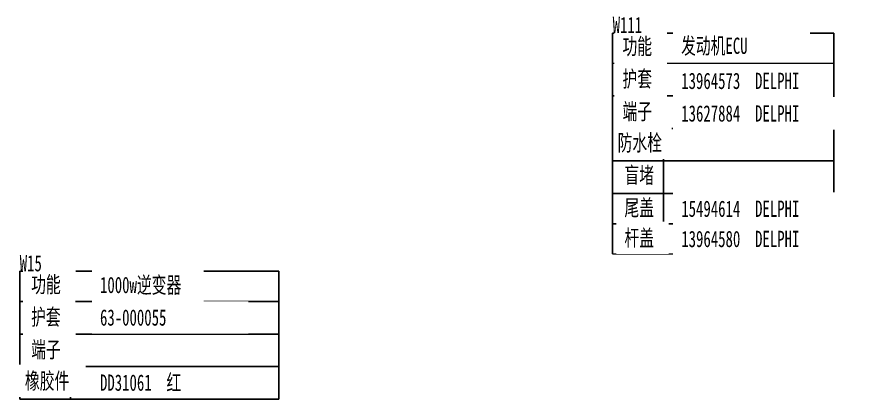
# Model space of a CAD drawing. Header units: millimetres. Extents: x 3853 to 7217, y 3585 to 4426.
# Drawn here: x 4963.1 to 5143.7, y 3754.3 to 3836.5 of the extents above; entities that cross this region are included whole.
import ezdxf

# ---------------------------------------------------------------- set-up
doc = ezdxf.new("R2010")
doc.units = ezdxf.units.MM
doc.layers.add('_0', color=7, linetype='Continuous', lineweight=25)
doc.styles.add('标准', font='', dxfattribs={"width": 0.667})
doc.styles.get('标准').set_extended_font_data('SimSun')

msp = doc.modelspace()

# ---------------------------------------------------------------- linework, layer by layer
at = {"layer": '_0', "color": 0, "linetype": 'ByBlock', "lineweight": -3}
for p, q in [((5138.89, 3833), (5091.28, 3833)), ((5091.27, 3819.5), (5138.89, 3819.5)), ((5091.28, 3812.5), (5138.89, 3812.5)), ((5091.28, 3812.5), (5138.89, 3812.5)), ((5138.87, 3798.51), (5091.27, 3798.51))]:
    msp.add_line(p, q, dxfattribs=at)
at = {"layer": '_0', "color": 0}
for p, q in [((5091.28, 3826.5), (5138.89, 3826.49)), ((5091.27, 3792.01), (5138.87, 3792)), ((5091.27, 3785.51), (5138.87, 3785.5))]:
    msp.add_line(p, q, dxfattribs=at)
at = {"layer": '_0', "linetype": 'ByBlock', "lineweight": -3}
for p, q in [((4963.71, 3781.78), (4963.71, 3754.28)), ((5019.46, 3781.78), (4963.71, 3781.78)), ((4974.61, 3781.78), (4974.61, 3754.28)), ((5019.47, 3781.78), (5019.47, 3754.28)), ((4963.71, 3775.28), (5019.46, 3775.27)), ((4963.71, 3775.28), (4963.71, 3767.28)), ((4963.69, 3768.28), (5019.46, 3768.28)), ((4963.7, 3761.28), (5019.47, 3761.28)), ((4963.71, 3761.28), (5019.47, 3761.28))]:
    msp.add_line(p, q, dxfattribs=at)

# ---------------------------------------------------------------- next in the draw order: texts
at = {"layer": '_0', "color": 0, "char_height": 3.5, "attachment_point": 1, "style": '标准', "bg_fill": 2}
for s, insert, width in [('{\\fFangSong_GB2312|b0|i0|c134|p2;发动机ECU}', (5105.99, 3832.03), 25.971), ('{\\fFangSong_GB2312|b0|i0|c134|p2;盲堵}', (5093.81, 3804.22), 7.8037)]:
    msp.add_mtext(s, dxfattribs=dict(at, insert=insert, width=width))
at = {"layer": '_0', "char_height": 3.5, "attachment_point": 1, "style": '标准', "bg_fill": 2}
for s, insert, width in [('{\\fFangSong_GB2312|b0|i0|c134|p2;功能}', (4966.17, 3780.71), 7.8037), ('{\\fFangSong_GB2312|b0|i0|c134|p2;1000w逆变器}', (4980.98, 3780.6), 20.5328), ('{\\fFangSong_GB2312|b0|i0|c134|p2;DD31061  红}', (4980.98, 3759.6), 30.1431)]:
    msp.add_mtext(s, dxfattribs=dict(at, insert=insert, width=width))

# ---------------------------------------------------------------- next in the draw order: linework, layer by layer
at = {"layer": '_0', "linetype": 'ByBlock', "lineweight": -3}
msp.add_line((4963.71, 3754.28), (5019.47, 3754.28), dxfattribs=at)

# ---------------------------------------------------------------- next in the draw order: texts
at = {"layer": '_0', "color": 0, "char_height": 3.5, "attachment_point": 1, "style": '标准', "bg_fill": 2}
for s, insert, width in [('{\\fFangSong_GB2312|b0|i0|c134|p2;13964573  DELPHI}', (5106.03, 3824.48), 35.8921), ('{\\fFangSong_GB2312|b0|i0|c134|p2;尾盖}', (5093.81, 3797.22), 7.8037)]:
    msp.add_mtext(s, dxfattribs=dict(at, insert=insert, width=width))
at = {"layer": '_0', "linetype": 'ByBlock', "lineweight": -3, "insert": (4963.71, 3785.28), "char_height": 3.5, "width": 15.1586, "attachment_point": 1, "style": '标准'}
msp.add_mtext('W15', dxfattribs=at)
at = {"layer": '_0', "char_height": 3.5, "attachment_point": 1, "style": '标准', "bg_fill": 2}
for s, insert, width in [('{\\fFangSong_GB2312|b0|i0|c134|p2;护套}', (4966.15, 3773.71), 7.8037), ('{\\fFangSong_GB2312|b0|i0|c134|p2;63-000055}', (4980.98, 3773.6), 30.1431)]:
    msp.add_mtext(s, dxfattribs=dict(at, insert=insert, width=width))

# ---------------------------------------------------------------- next in the draw order: linework, layer by layer
at = {"layer": '_0', "color": 0, "linetype": 'ByBlock', "lineweight": -3}
for p, q in [((5102.19, 3833), (5102.2, 3785.51)), ((5091.28, 3798.51), (5138.89, 3798.53))]:
    msp.add_line(p, q, dxfattribs=at)
at = {"layer": '_0', "lineweight": -3}
msp.add_line((5138.89, 3833), (5138.87, 3785.5), dxfattribs=at)
at = {"layer": '_0', "color": 0, "lineweight": -3}
for p, q in [((5091.27, 3798.51), (5091.27, 3792.01)), ((5091.27, 3792.01), (5091.27, 3785.51))]:
    msp.add_line(p, q, dxfattribs=at)

# ---------------------------------------------------------------- next in the draw order: texts
at = {"layer": '_0', "insert": (4966.17, 3766.71), "char_height": 3.5, "width": 7.8037, "attachment_point": 1, "style": '标准', "bg_fill": 2}
msp.add_mtext('{\\fFangSong_GB2312|b0|i0|c134|p2;端子}', dxfattribs=at)

# ---------------------------------------------------------------- next in the draw order: linework, layer by layer
at = {"layer": '_0', "linetype": 'ByBlock', "lineweight": -3}
msp.add_line((4963.69, 3761.28), (5019.46, 3761.28), dxfattribs=at)

# ---------------------------------------------------------------- next in the draw order: texts
at = {"layer": '_0', "color": 0, "char_height": 3.5, "attachment_point": 1, "style": '标准', "bg_fill": 2}
for s, insert, width in [('{\\fFangSong_GB2312|b0|i0|c134|p2;功能}', (5093.39, 3831.92), 7.8037), ('{\\fFangSong_GB2312|b0|i0|c134|p2;15494614  DELPHI}', (5106.04, 3796.99), 35.8921), ('{\\fFangSong_GB2312|b0|i0|c134|p2;杆盖}', (5093.81, 3790.72), 7.8037)]:
    msp.add_mtext(s, dxfattribs=dict(at, insert=insert, width=width))

# ---------------------------------------------------------------- next in the draw order: texts
at = {"layer": '_0', "color": 0, "linetype": 'ByBlock', "lineweight": -3, "insert": (5091.28, 3836.5), "char_height": 3.5, "width": 15.1586, "attachment_point": 1, "style": '标准'}
msp.add_mtext('W111', dxfattribs=at)
at = {"layer": '_0', "color": 0, "char_height": 3.5, "attachment_point": 1, "style": '标准', "bg_fill": 2}
for s, insert, width in [('{\\fFangSong_GB2312|b0|i0|c134|p2;护套}', (5093.39, 3824.92), 7.8037), ('{\\fFangSong_GB2312|b0|i0|c134|p2;13964580  DELPHI}', (5106.04, 3790.49), 35.8921)]:
    msp.add_mtext(s, dxfattribs=dict(at, insert=insert, width=width))
at = {"layer": '_0', "insert": (4964.83, 3759.98), "char_height": 3.5, "width": 11.3184, "attachment_point": 1, "style": '标准', "bg_fill": 2}
msp.add_mtext('{\\fFangSong_GB2312|b0|i0|c134|p2;橡胶件}', dxfattribs=at)

# ---------------------------------------------------------------- next in the draw order: linework, layer by layer
at = {"layer": '_0', "color": 0, "lineweight": -3}
msp.add_line((5091.28, 3833), (5091.28, 3826.5), dxfattribs=at)

# ---------------------------------------------------------------- next in the draw order: texts
at = {"layer": '_0', "color": 0, "insert": (5093.39, 3817.92), "char_height": 3.5, "width": 7.8037, "attachment_point": 1, "style": '标准', "bg_fill": 2}
msp.add_mtext('{\\fFangSong_GB2312|b0|i0|c134|p2;端子}', dxfattribs=at)

# ---------------------------------------------------------------- next in the draw order: linework, layer by layer
at = {"layer": '_0', "color": 0, "lineweight": -3}
msp.add_line((5091.28, 3826.5), (5091.28, 3819.5), dxfattribs=at)

# ---------------------------------------------------------------- next in the draw order: texts
at = {"layer": '_0', "color": 0, "insert": (5092.34, 3811.19), "char_height": 3.5, "width": 9.8578, "attachment_point": 1, "style": '标准', "bg_fill": 2}
msp.add_mtext('{\\fFangSong_GB2312|b0|i0|c134|p2;防水栓}', dxfattribs=at)

# ---------------------------------------------------------------- next in the draw order: linework, layer by layer
at = {"layer": '_0', "color": 0, "lineweight": -3}
for p, q in [((5091.28, 3819.5), (5091.28, 3812.5)), ((5091.28, 3812.5), (5091.28, 3805.5)), ((5091.28, 3805.5), (5091.28, 3798.51))]:
    msp.add_line(p, q, dxfattribs=at)
at = {"layer": '_0', "color": 0, "linetype": 'ByBlock', "lineweight": -3}
msp.add_line((5091.28, 3805.5), (5138.89, 3805.5), dxfattribs=at)

# ---------------------------------------------------------------- next in the draw order: texts
at = {"layer": '_0', "color": 0, "insert": (5106.03, 3817.48), "char_height": 3.5, "width": 35.8921, "attachment_point": 1, "style": '标准', "bg_fill": 2}
msp.add_mtext('{\\fFangSong_GB2312|b0|i0|c134|p2;13627884  \\fFangSong_GB2312|b0|i0|c134|p2;DELPHI}', dxfattribs=at)

doc.saveas('drawing.dxf')
